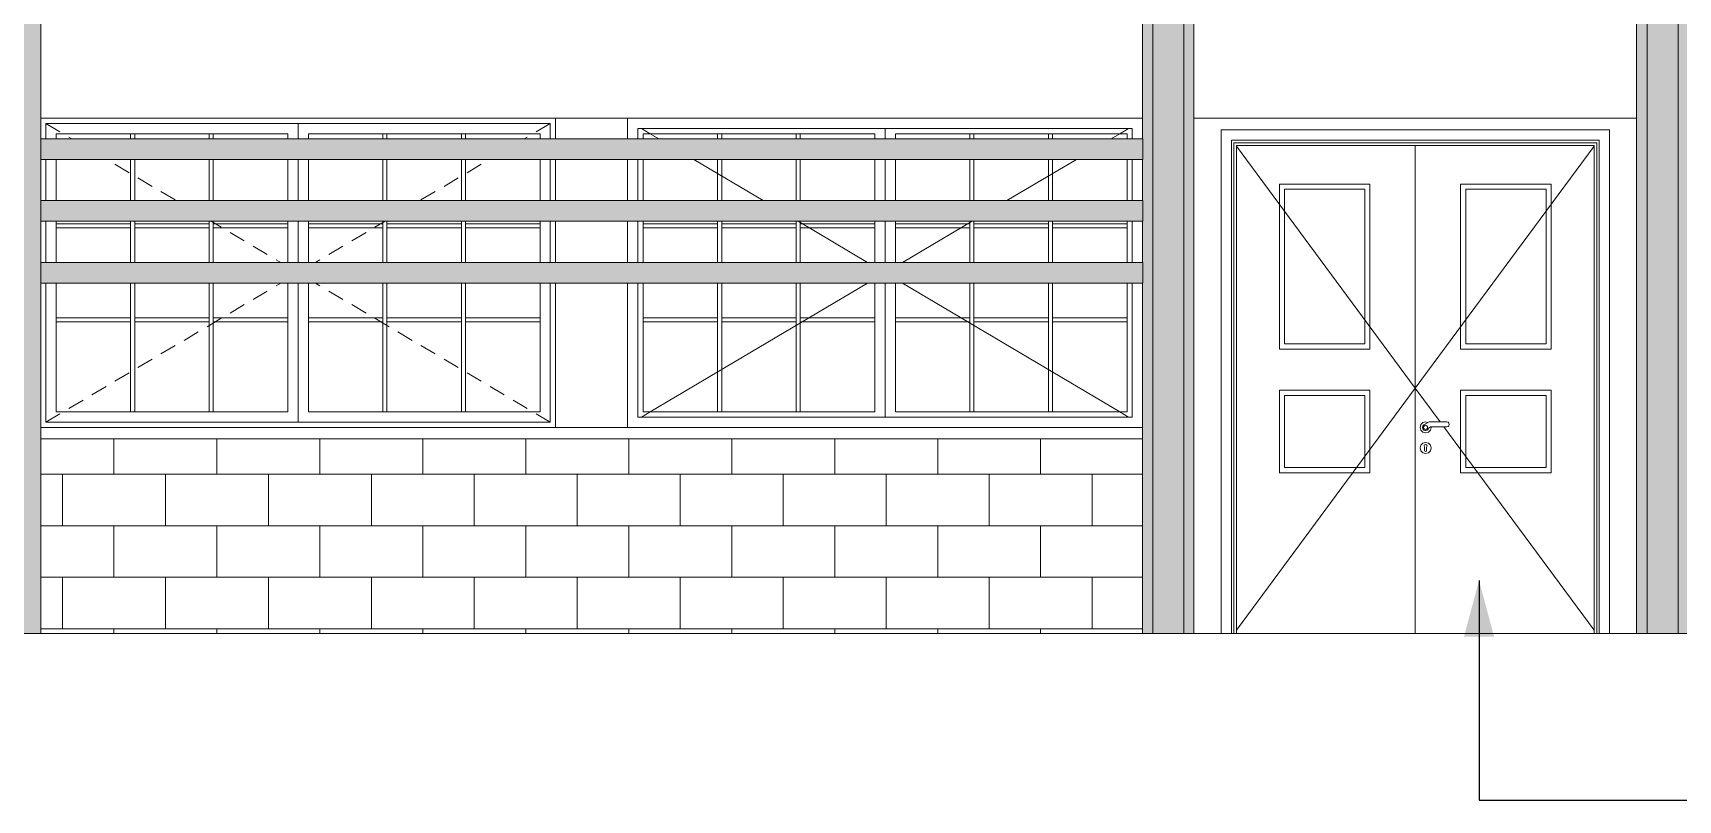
# Model space of a CAD drawing. Header units: millimetres. Extents: x 323482 to 503016, y 8175 to 72038.
# Drawn here: x 455857 to 463846, y 25669 to 29391 of the extents above; entities that cross this region are included whole.
import ezdxf

# ---------------------------------------------------------------- set-up
doc = ezdxf.new("R2010")
doc.units = ezdxf.units.MM
doc.header["$MEASUREMENT"] = 0
doc.linetypes.add('Hidden Line', pattern=[391.222223, 282.222223, -109])
for name, color, linetype, lineweight in [('2D Drafting - General_Pen_No__101', 252, 'Continuous', 13), ('Annotation - Label_Pen_No__120', 7, 'Continuous', 13), ('Structural - Bearing_Pen_No__120', 7, 'Continuous', 13)]:
    doc.layers.add(name, color=color, linetype=linetype, lineweight=lineweight)
doc.layers.add('2D Drafting - General_Pen_No__102', color=7, linetype='Continuous', lineweight=13, true_color=0xcccccc)
doc.layers.add('Structural - Bearing_Pen_No__83', color=7, linetype='Continuous', lineweight=13, true_color=0xff9955)
doc.dimstyles.new('GENERATED_STYLE__12', dxfattribs={"dimtxt": 0.18, "dimasz": 273.6, "dimexe": 0.18, "dimexo": 0.0625, "dimgap": 0.09, "dimtad": 0, "dimtih": 1, "dimtoh": 1, "dimdec": 4, "dimzin": 0, "dimdsep": 46, "dimcen": 0.09, "dimadec": 0, "dimazin": 0, "dimtfac": 1, "dimtdec": 4, "dimtmove": 0, "dimatfit": 3, "dimldrblk": 'ARROWHEAD_5', "dimfxl": 1, "dimtolj": 1, "dimtzin": 0, "dimarcsym": 0})

# ---------------------------------------------------------------- blocks, each defined once
blk = doc.blocks.new('ARROWHEAD_5')
at = {"linetype": 'Continuous', "lineweight": 0}
blk.add_hatch(color=0, dxfattribs=at).paths.add_polyline_path([(-1, 0.2679), (0, 0), (-1, -0.2679)])
at = {"color": 0, "linetype": 'Continuous', "lineweight": 0}
blk.add_line((0, 0), (-1, 0), dxfattribs=at)

msp = doc.modelspace()

# ---------------------------------------------------------------- hatches: boundary and pattern name
at = {"layer": '2D Drafting - General_Pen_No__101', "linetype": 'Continuous', "lineweight": 13}
h = msp.add_hatch(dxfattribs=at)
h.set_pattern_fill('BLOCK___RUNNING_BOND', color=252, style=0, pattern_type=2)
h.set_pattern_definition([(0, (0, 0), (0, 250), []), (90, (0, 0), (-500, 0), [250, -250]), (90, (250, 250), (-500, 0), [250, -250])])
h.paths.add_polyline_path([(455894.6, 27422.4), (461244.3, 27422.4), (461244.3, 26477.2), (455894.6, 26477.2)])
at = {"layer": '2D Drafting - General_Pen_No__102', "linetype": 'Continuous', "lineweight": 0, "true_color": 0xcccccc}
for points in [[(455644.6, 32262.8), (455894.6, 32262.8), (455894.6, 26477.2), (455644.6, 26477.2)], [(461244.3, 32262.8), (461494.3, 32262.8), (461494.3, 26477.2), (461244.3, 26477.2)], [(463644.3, 32262.8), (463894.3, 32262.8), (463894.3, 26477.2), (463644.3, 26477.2)], [(461245.8, 28877.2), (455895.6, 28877.2), (455895.6, 28777.2), (461245.8, 28777.2)], [(461245.8, 28577.2), (455895.6, 28577.2), (455895.6, 28477.2), (461245.8, 28477.2)], [(455895.6, 28277.2), (455895.6, 28177.2), (461245.8, 28177.2), (461245.8, 28277.2)]]:
    msp.add_hatch(color=254, dxfattribs=at).paths.add_polyline_path(points)

# ---------------------------------------------------------------- linework, layer by layer
at = {"layer": 'Structural - Bearing_Pen_No__120', "color": 7, "linetype": 'Continuous', "lineweight": 13}
for p, q in [((461295.7, 26477.2), (461295.7, 32262.8)), ((461445.7, 26477.2), (461445.7, 32262.8)), ((463695.7, 26477.2), (463695.7, 32262.8)), ((463845.7, 26477.2), (463845.7, 32262.8)), ((455894.6, 26477.2), (455894.6, 29477.2)), ((461244.3, 28877.2), (461244.3, 29477.2)), ((461494.3, 26477.2), (461494.3, 29477.2)), ((463644.3, 26477.2), (463644.3, 29477.2)), ((455894.6, 28977.2), (458394.4, 28977.2)), ((455894.6, 28977.2), (461244.3, 28977.2)), ((455919.4, 28952.2), (455919.4, 28902.2)), ((457144.4, 28952.2), (455919.4, 28952.2)), ((455919.4, 28952.2), (455988.3, 28911.4)), ((457144.4, 28952.2), (457144.4, 28902.2)), ((458369.4, 28952.2), (457144.4, 28952.2)), ((458369.4, 28952.2), (458300.6, 28911.4)), ((458369.4, 28902.2), (458369.4, 28952.2)), ((458394.4, 28977.2), (458394.4, 28877.2)), ((458744.8, 28877.2), (458744.8, 28977.2)), ((458744.8, 28977.2), (461244.3, 28977.2)), ((458794.8, 28877.2), (458794.8, 28927.2)), ((458794.8, 28927.2), (461194.8, 28927.2)), ((458812, 28927.2), (458854.3, 28902.2)), ((459994.8, 28927.2), (459994.8, 28902.2)), ((461177.5, 28927.2), (461135.3, 28902.2)), ((461194.8, 28927.2), (461194.8, 28877.2)), ((461494.3, 28977.2), (463644.3, 28977.2)), ((461626.6, 28920.2), (461626.6, 26477.2)), ((463512.6, 28920.2), (461626.6, 28920.2)), ((463512.6, 26477.2), (463512.6, 28920.2)), ((455895.6, 28877.2), (461245.8, 28877.2)), ((455895.6, 28777.2), (455895.6, 28877.2)), ((455919.4, 28902.2), (455919.4, 28877.2)), ((455969.4, 28877.2), (455969.4, 28902.2)), ((455969.4, 28902.2), (457094.4, 28902.2)), ((456031.3, 28886), (456046.2, 28877.2)), ((456331.1, 28902.2), (456331.1, 28877.2)), ((456351.1, 28877.2), (456351.1, 28902.2)), ((456712.8, 28902.2), (456712.8, 28877.2)), ((456732.8, 28877.2), (456732.8, 28902.2)), ((457094.4, 28902.2), (457094.4, 28877.2)), ((457144.4, 28902.2), (457144.4, 28877.2)), ((457194.4, 28877.2), (457194.4, 28902.2)), ((457194.4, 28902.2), (458319.4, 28902.2)), ((457556.1, 28902.2), (457556.1, 28877.2)), ((457576.1, 28877.2), (457576.1, 28902.2)), ((457937.8, 28902.2), (457937.8, 28877.2)), ((457957.8, 28877.2), (457957.8, 28902.2)), ((458257.6, 28886), (458242.7, 28877.2)), ((458319.4, 28902.2), (458319.4, 28877.2)), ((458369.4, 28877.2), (458369.4, 28902.2)), ((458819.8, 28877.2), (458819.8, 28902.2)), ((458819.8, 28902.2), (459944.8, 28902.2)), ((458854.3, 28902.2), (458896.5, 28877.2)), ((459181.5, 28902.2), (459181.5, 28877.2)), ((459201.5, 28877.2), (459201.5, 28902.2)), ((459563.1, 28902.2), (459563.1, 28877.2)), ((459583.1, 28877.2), (459583.1, 28902.2)), ((459944.8, 28902.2), (459944.8, 28877.2)), ((459994.8, 28902.2), (459994.8, 28877.2)), ((460044.8, 28877.2), (460044.8, 28902.2)), ((460044.8, 28902.2), (461169.8, 28902.2)), ((460406.5, 28902.2), (460406.5, 28877.2)), ((460426.5, 28877.2), (460426.5, 28902.2)), ((460788.1, 28902.2), (460788.1, 28877.2)), ((460808.1, 28877.2), (460808.1, 28902.2)), ((461135.3, 28902.2), (461093.1, 28877.2)), ((461169.8, 28902.2), (461169.8, 28877.2)), ((461245.8, 28777.2), (461245.8, 28877.2)), ((461676.6, 26477.2), (461676.6, 28870.2)), ((461676.6, 28870.2), (463462.6, 28870.2)), ((461688.6, 26477.2), (461688.6, 28858.2)), ((461688.6, 28858.2), (463450.6, 28858.2)), ((461701.6, 26477.2), (461701.6, 28845.2)), ((461701.6, 28845.2), (463437.6, 28845.2)), ((461701.6, 28841), (462569.6, 27667.2)), ((462569.6, 28845.2), (462569.6, 26477.2)), ((463437.6, 28841), (462569.6, 27667.2)), ((463437.6, 28845.2), (463437.6, 26477.2)), ((463450.6, 28858.2), (463450.6, 26477.2)), ((463462.6, 28870.2), (463462.6, 26477.2)), ((455895.6, 28777.2), (461245.8, 28777.2)), ((455919.4, 28777.2), (455919.4, 28577.2)), ((455969.4, 28577.2), (455969.4, 28777.2)), ((456331.1, 28777.2), (456331.1, 28577.2)), ((456351.1, 28577.2), (456351.1, 28777.2)), ((456712.8, 28777.2), (456712.8, 28577.2)), ((456732.8, 28577.2), (456732.8, 28777.2)), ((457094.4, 28777.2), (457094.4, 28577.2)), ((457144.4, 28777.2), (457144.4, 28577.2)), ((457194.4, 28577.2), (457194.4, 28777.2)), ((457556.1, 28777.2), (457556.1, 28577.2)), ((457576.1, 28577.2), (457576.1, 28777.2)), ((457937.8, 28777.2), (457937.8, 28577.2)), ((457957.8, 28577.2), (457957.8, 28777.2)), ((458319.4, 28777.2), (458319.4, 28577.2)), ((458369.4, 28577.2), (458369.4, 28777.2)), ((458394.4, 28777.2), (458394.4, 28577.2)), ((458744.8, 28577.2), (458744.8, 28777.2)), ((458794.8, 28577.2), (458794.8, 28777.2)), ((458819.8, 28577.2), (458819.8, 28777.2)), ((459065.5, 28777.2), (459403.4, 28577.2)), ((459181.5, 28777.2), (459181.5, 28577.2)), ((459201.5, 28577.2), (459201.5, 28777.2)), ((459563.1, 28777.2), (459563.1, 28577.2)), ((459583.1, 28577.2), (459583.1, 28777.2)), ((459944.8, 28777.2), (459944.8, 28577.2)), ((459994.8, 28777.2), (459994.8, 28577.2)), ((460044.8, 28577.2), (460044.8, 28777.2)), ((460406.5, 28777.2), (460406.5, 28577.2)), ((460426.5, 28577.2), (460426.5, 28777.2)), ((460924.1, 28777.2), (460586.2, 28577.2)), ((460788.1, 28777.2), (460788.1, 28577.2)), ((460808.1, 28577.2), (460808.1, 28777.2)), ((461169.8, 28777.2), (461169.8, 28577.2)), ((461194.8, 28777.2), (461194.8, 28577.2)), ((461244.3, 28577.2), (461244.3, 28777.2)), ((456255.1, 28753.5), (456323.9, 28712.8)), ((456366.9, 28687.3), (456435.8, 28646.6)), ((457921.9, 28687.3), (457853.1, 28646.6)), ((458033.8, 28753.5), (457965, 28712.8)), ((456478.8, 28621.1), (456547.7, 28580.4)), ((457810.1, 28621.1), (457741.2, 28580.4)), ((461909.6, 27857.2), (461909.6, 28657.2)), ((461909.6, 28657.2), (462349.6, 28657.2)), ((461934.6, 27882.2), (461934.6, 28632.2)), ((461934.6, 28632.2), (462324.6, 28632.2)), ((462324.6, 28632.2), (462324.6, 27882.2)), ((462349.6, 28657.2), (462349.6, 27857.2)), ((463229.6, 28657.2), (462789.6, 28657.2)), ((462789.6, 28657.2), (462789.6, 27857.2)), ((463204.6, 28632.2), (462814.6, 28632.2)), ((462814.6, 28632.2), (462814.6, 27882.2)), ((463204.6, 27882.2), (463204.6, 28632.2)), ((463229.6, 27857.2), (463229.6, 28657.2)), ((455895.6, 28577.2), (461245.8, 28577.2)), ((455895.6, 28477.2), (455895.6, 28577.2)), ((461245.8, 28477.2), (461245.8, 28577.2)), ((455895.6, 28477.2), (461245.8, 28477.2)), ((455919.4, 28477.2), (455919.4, 28277.2)), ((455969.4, 28277.2), (455969.4, 28477.2)), ((456331.1, 28465.5), (455969.4, 28465.5)), ((455969.4, 28445.5), (456331.1, 28445.5)), ((456331.1, 28477.2), (456331.1, 28465.5)), ((456331.1, 28445.5), (456331.1, 28465.5)), ((456331.1, 28445.5), (456331.1, 28277.2)), ((456351.1, 28465.5), (456351.1, 28477.2)), ((456712.8, 28465.5), (456351.1, 28465.5)), ((456351.1, 28465.5), (456351.1, 28445.5)), ((456351.1, 28277.2), (456351.1, 28445.5)), ((456351.1, 28445.5), (456712.8, 28445.5)), ((456712.8, 28477.2), (456712.8, 28465.5)), ((456712.8, 28445.5), (456712.8, 28465.5)), ((456712.8, 28445.5), (456712.8, 28277.2)), ((456722, 28477.2), (456771.4, 28448)), ((456732.8, 28465.5), (456732.8, 28477.2)), ((457094.4, 28465.5), (456732.8, 28465.5)), ((456732.8, 28465.5), (456732.8, 28445.5)), ((456732.8, 28277.2), (456732.8, 28445.5)), ((456732.8, 28445.5), (457094.4, 28445.5)), ((457094.4, 28477.2), (457094.4, 28277.2)), ((457144.4, 28477.2), (457144.4, 28277.2)), ((457194.4, 28277.2), (457194.4, 28477.2)), ((457556.1, 28465.5), (457194.4, 28465.5)), ((457194.4, 28445.5), (457556.1, 28445.5)), ((457566.9, 28477.2), (457517.5, 28448)), ((457556.1, 28477.2), (457556.1, 28465.5)), ((457556.1, 28445.5), (457556.1, 28465.5)), ((457556.1, 28445.5), (457556.1, 28277.2)), ((457576.1, 28465.5), (457576.1, 28477.2)), ((457937.8, 28465.5), (457576.1, 28465.5)), ((457576.1, 28465.5), (457576.1, 28445.5)), ((457576.1, 28277.2), (457576.1, 28445.5)), ((457576.1, 28445.5), (457937.8, 28445.5)), ((457937.8, 28477.2), (457937.8, 28465.5)), ((457937.8, 28445.5), (457937.8, 28465.5)), ((457937.8, 28445.5), (457937.8, 28277.2)), ((457957.8, 28465.5), (457957.8, 28477.2)), ((458319.4, 28465.5), (457957.8, 28465.5)), ((457957.8, 28465.5), (457957.8, 28445.5)), ((457957.8, 28277.2), (457957.8, 28445.5)), ((457957.8, 28445.5), (458319.4, 28445.5)), ((458319.4, 28477.2), (458319.4, 28277.2)), ((458369.4, 28277.2), (458369.4, 28477.2)), ((458394.4, 28477.2), (458394.4, 28277.2)), ((458744.8, 28277.2), (458744.8, 28477.2)), ((458794.8, 28277.2), (458794.8, 28477.2)), ((458819.8, 28277.2), (458819.8, 28477.2)), ((459181.5, 28465.5), (458819.8, 28465.5)), ((458819.8, 28445.5), (459181.5, 28445.5)), ((459181.5, 28477.2), (459181.5, 28465.5)), ((459181.5, 28445.5), (459181.5, 28465.5)), ((459181.5, 28445.5), (459181.5, 28277.2)), ((459201.5, 28465.5), (459201.5, 28477.2)), ((459563.1, 28465.5), (459201.5, 28465.5)), ((459201.5, 28465.5), (459201.5, 28445.5)), ((459201.5, 28277.2), (459201.5, 28445.5)), ((459201.5, 28445.5), (459563.1, 28445.5)), ((459563.1, 28477.2), (459563.1, 28465.5)), ((459563.1, 28445.5), (459563.1, 28465.5)), ((459563.1, 28445.5), (459563.1, 28277.2)), ((459572.4, 28477.2), (459910.3, 28277.2)), ((459583.1, 28465.5), (459583.1, 28477.2)), ((459944.8, 28465.5), (459583.1, 28465.5)), ((459583.1, 28465.5), (459583.1, 28445.5)), ((459583.1, 28277.2), (459583.1, 28445.5)), ((459583.1, 28445.5), (459944.8, 28445.5)), ((459944.8, 28477.2), (459944.8, 28277.2)), ((459994.8, 28477.2), (459994.8, 28277.2)), ((460044.8, 28277.2), (460044.8, 28477.2)), ((460406.5, 28465.5), (460044.8, 28465.5)), ((460044.8, 28445.5), (460406.5, 28445.5)), ((460417.2, 28477.2), (460079.3, 28277.2)), ((460406.5, 28477.2), (460406.5, 28465.5)), ((460406.5, 28445.5), (460406.5, 28465.5)), ((460406.5, 28445.5), (460406.5, 28277.2)), ((460426.5, 28465.5), (460426.5, 28477.2)), ((460788.1, 28465.5), (460426.5, 28465.5)), ((460426.5, 28465.5), (460426.5, 28445.5)), ((460426.5, 28277.2), (460426.5, 28445.5)), ((460426.5, 28445.5), (460788.1, 28445.5)), ((460788.1, 28477.2), (460788.1, 28465.5)), ((460788.1, 28445.5), (460788.1, 28465.5)), ((460788.1, 28445.5), (460788.1, 28277.2)), ((460808.1, 28465.5), (460808.1, 28477.2)), ((461169.8, 28465.5), (460808.1, 28465.5)), ((460808.1, 28465.5), (460808.1, 28445.5)), ((460808.1, 28277.2), (460808.1, 28445.5)), ((460808.1, 28445.5), (461169.8, 28445.5)), ((461169.8, 28477.2), (461169.8, 28277.2)), ((461194.8, 28477.2), (461194.8, 28277.2)), ((461244.3, 28277.2), (461244.3, 28477.2)), ((456814.4, 28422.5), (456883.3, 28381.7)), ((457474.4, 28422.5), (457405.6, 28381.7)), ((456926.3, 28356.3), (456995.2, 28315.5)), ((457038.2, 28290.1), (457060, 28277.2)), ((457250.7, 28290.1), (457228.9, 28277.2)), ((457362.6, 28356.3), (457293.7, 28315.5)), ((455895.6, 28277.2), (461245.8, 28277.2)), ((455895.6, 28177.2), (455895.6, 28277.2)), ((461245.8, 28177.2), (461245.8, 28277.2)), ((455895.6, 28177.2), (461245.8, 28177.2)), ((455919.4, 28177.2), (455919.4, 27552.2)), ((455969.4, 27552.2), (455969.4, 28177.2)), ((456331.1, 28177.2), (456331.1, 28008.9)), ((456351.1, 28008.9), (456351.1, 28177.2)), ((456712.8, 28177.2), (456712.8, 28008.9)), ((456732.8, 28008.9), (456732.8, 28177.2)), ((456926.3, 28098.1), (456995.2, 28138.8)), ((457038.2, 28164.3), (457060, 28177.2)), ((457094.4, 28177.2), (457094.4, 27552.2)), ((457144.4, 28177.2), (457144.4, 27552.2)), ((457194.4, 27552.2), (457194.4, 28177.2)), ((457250.7, 28164.3), (457228.9, 28177.2)), ((457362.6, 28098.1), (457293.7, 28138.8)), ((457556.1, 28177.2), (457556.1, 28008.9)), ((457576.1, 28008.9), (457576.1, 28177.2)), ((457937.8, 28177.2), (457937.8, 28008.9)), ((457957.8, 28008.9), (457957.8, 28177.2)), ((458319.4, 28177.2), (458319.4, 27552.2)), ((458369.4, 27552.2), (458369.4, 28177.2)), ((458394.4, 28177.2), (458394.4, 27477.2)), ((458744.8, 27477.2), (458744.8, 28177.2)), ((458794.8, 27527.2), (458794.8, 28177.2)), ((458819.8, 27552.2), (458819.8, 28177.2)), ((458854.3, 27552.2), (459910.3, 28177.2)), ((459181.5, 28177.2), (459181.5, 28008.9)), ((459201.5, 28008.9), (459201.5, 28177.2)), ((459563.1, 28177.2), (459563.1, 28008.9)), ((459583.1, 28008.9), (459583.1, 28177.2)), ((459944.8, 28177.2), (459944.8, 27552.2)), ((459994.8, 28177.2), (459994.8, 27552.2)), ((460044.8, 27552.2), (460044.8, 28177.2)), ((461135.3, 27552.2), (460079.3, 28177.2)), ((460406.5, 28177.2), (460406.5, 28008.9)), ((460426.5, 28008.9), (460426.5, 28177.2)), ((460788.1, 28177.2), (460788.1, 28008.9)), ((460808.1, 28008.9), (460808.1, 28177.2)), ((461169.8, 28177.2), (461169.8, 27552.2)), ((461194.8, 28177.2), (461194.8, 27527.2)), ((461244.3, 26477.2), (461244.3, 28177.2)), ((456814.4, 28031.9), (456883.3, 28072.6)), ((457474.4, 28031.9), (457405.6, 28072.6)), ((456331.1, 28008.9), (455969.4, 28008.9)), ((455969.4, 27988.9), (456331.1, 27988.9)), ((456331.1, 27988.9), (456331.1, 28008.9)), ((456331.1, 27988.9), (456331.1, 27552.2)), ((456712.8, 28008.9), (456351.1, 28008.9)), ((456351.1, 28008.9), (456351.1, 27988.9)), ((456351.1, 27552.2), (456351.1, 27988.9)), ((456351.1, 27988.9), (456712.8, 27988.9)), ((456702.6, 27965.7), (456771.4, 28006.4)), ((456712.8, 27988.9), (456712.8, 28008.9)), ((456712.8, 27988.9), (456712.8, 27552.2)), ((457094.4, 28008.9), (456732.8, 28008.9)), ((456732.8, 28008.9), (456732.8, 27988.9)), ((456732.8, 27552.2), (456732.8, 27988.9)), ((456732.8, 27988.9), (457094.4, 27988.9)), ((457556.1, 28008.9), (457194.4, 28008.9)), ((457194.4, 27988.9), (457556.1, 27988.9)), ((457586.3, 27965.7), (457517.5, 28006.4)), ((457556.1, 27988.9), (457556.1, 28008.9)), ((457556.1, 27988.9), (457556.1, 27552.2)), ((457937.8, 28008.9), (457576.1, 28008.9)), ((457576.1, 28008.9), (457576.1, 27988.9)), ((457576.1, 27552.2), (457576.1, 27988.9)), ((457576.1, 27988.9), (457937.8, 27988.9)), ((457937.8, 27988.9), (457937.8, 28008.9)), ((457937.8, 27988.9), (457937.8, 27552.2)), ((458319.4, 28008.9), (457957.8, 28008.9)), ((457957.8, 28008.9), (457957.8, 27988.9)), ((457957.8, 27552.2), (457957.8, 27988.9)), ((457957.8, 27988.9), (458319.4, 27988.9)), ((459181.5, 28008.9), (458819.8, 28008.9)), ((458819.8, 27988.9), (459181.5, 27988.9)), ((459181.5, 27988.9), (459181.5, 28008.9)), ((459181.5, 27988.9), (459181.5, 27552.2)), ((459563.1, 28008.9), (459201.5, 28008.9)), ((459201.5, 28008.9), (459201.5, 27988.9)), ((459201.5, 27552.2), (459201.5, 27988.9)), ((459201.5, 27988.9), (459563.1, 27988.9)), ((459563.1, 27988.9), (459563.1, 28008.9)), ((459563.1, 27988.9), (459563.1, 27552.2)), ((459944.8, 28008.9), (459583.1, 28008.9)), ((459583.1, 28008.9), (459583.1, 27988.9)), ((459583.1, 27552.2), (459583.1, 27988.9)), ((459583.1, 27988.9), (459944.8, 27988.9)), ((460406.5, 28008.9), (460044.8, 28008.9)), ((460044.8, 27988.9), (460406.5, 27988.9)), ((460406.5, 27988.9), (460406.5, 28008.9)), ((460406.5, 27988.9), (460406.5, 27552.2)), ((460788.1, 28008.9), (460426.5, 28008.9)), ((460426.5, 28008.9), (460426.5, 27988.9)), ((460426.5, 27552.2), (460426.5, 27988.9)), ((460426.5, 27988.9), (460788.1, 27988.9)), ((460788.1, 27988.9), (460788.1, 28008.9)), ((460788.1, 27988.9), (460788.1, 27552.2)), ((461169.8, 28008.9), (460808.1, 28008.9)), ((460808.1, 28008.9), (460808.1, 27988.9)), ((460808.1, 27552.2), (460808.1, 27988.9)), ((460808.1, 27988.9), (461169.8, 27988.9)), ((456590.7, 27899.5), (456659.5, 27940.2)), ((457698.2, 27899.5), (457629.3, 27940.2)), ((462324.6, 27882.2), (461934.6, 27882.2)), ((462814.6, 27882.2), (463204.6, 27882.2)), ((456366.9, 27767), (456435.8, 27807.8)), ((456478.8, 27833.2), (456547.7, 27874)), ((457810.1, 27833.2), (457741.2, 27874)), ((457921.9, 27767), (457853.1, 27807.8)), ((462349.6, 27857.2), (461909.6, 27857.2)), ((462789.6, 27857.2), (463229.6, 27857.2)), ((456255.1, 27700.8), (456323.9, 27741.6)), ((458033.8, 27700.8), (457965, 27741.6)), ((456143.2, 27634.6), (456212, 27675.4)), ((458145.7, 27634.6), (458076.8, 27675.4)), ((461701.6, 26493.4), (462569.6, 27667.2)), ((461909.6, 27257.2), (461909.6, 27657.2)), ((461909.6, 27657.2), (462349.6, 27657.2)), ((462349.6, 27657.2), (462349.6, 27257.2)), ((462690.2, 27504.2), (462569.6, 27667.2)), ((463229.6, 27657.2), (462789.6, 27657.2)), ((462789.6, 27657.2), (462789.6, 27257.2)), ((463229.6, 27257.2), (463229.6, 27657.2)), ((456031.3, 27568.4), (456100.2, 27609.1)), ((458257.6, 27568.4), (458188.7, 27609.1)), ((461934.6, 27282.2), (461934.6, 27632.2)), ((461934.6, 27632.2), (462324.6, 27632.2)), ((462324.6, 27632.2), (462324.6, 27282.2)), ((463204.6, 27632.2), (462814.6, 27632.2)), ((462814.6, 27632.2), (462814.6, 27282.2)), ((463204.6, 27282.2), (463204.6, 27632.2)), ((455919.4, 27552.2), (455919.4, 27502.2)), ((455919.4, 27502.2), (455988.3, 27542.9)), ((455919.4, 27502.2), (457144.4, 27502.2)), ((457094.4, 27552.2), (455969.4, 27552.2)), ((457144.4, 27552.2), (457144.4, 27502.2)), ((457144.4, 27502.2), (458369.4, 27502.2)), ((458319.4, 27552.2), (457194.4, 27552.2)), ((458369.4, 27502.2), (458300.6, 27542.9)), ((458369.4, 27502.2), (458369.4, 27552.2)), ((461194.8, 27527.2), (458794.8, 27527.2)), ((458812, 27527.2), (458854.3, 27552.2)), ((459944.8, 27552.2), (458819.8, 27552.2)), ((459994.8, 27552.2), (459994.8, 27527.2)), ((461169.8, 27552.2), (460044.8, 27552.2)), ((461177.5, 27527.2), (461135.3, 27552.2)), ((462596.3, 27490.7), (462592.6, 27477.2)), ((462606.1, 27500.6), (462596.3, 27490.7)), ((462606.6, 27484.9), (462604.5, 27477.4)), ((462619.6, 27504.2), (462606.1, 27500.6)), ((462611.7, 27489.9), (462606.6, 27484.9)), ((462613.8, 27485.3), (462610.1, 27480.3)), ((462636.4, 27504.2), (462611.7, 27489.9)), ((462619.6, 27487.2), (462613.8, 27485.3)), ((462631.1, 27501.1), (462619.6, 27504.2)), ((462625.5, 27485.3), (462619.6, 27487.2)), ((462629.1, 27480.3), (462625.5, 27485.3)), ((462722.6, 27504.2), (462636.4, 27504.2)), ((462728.5, 27502.6), (462722.6, 27504.2)), ((462733.1, 27498), (462728.5, 27502.6)), ((462728.5, 27480.7), (462733.1, 27485.4)), ((462734.8, 27491.7), (462733.1, 27498)), ((462733.1, 27485.4), (462734.8, 27491.7)), ((458394.4, 27477.2), (455894.6, 27477.2)), ((455895.9, 27477.2), (461244.3, 27477.2)), ((455895.9, 27422.4), (455895.9, 27477.2)), ((461244.3, 27422.4), (455895.9, 27422.4)), ((461244.3, 27477.2), (458744.8, 27477.2)), ((461244.3, 27477.2), (461244.3, 27422.4)), ((462592.6, 27477.2), (462596.3, 27463.7)), ((462596.3, 27463.7), (462606.1, 27453.8)), ((462604.5, 27477.4), (462606.4, 27469.9)), ((462606.1, 27453.8), (462619.6, 27450.2)), ((462619.6, 27404.2), (462606.1, 27400.6)), ((462606.4, 27469.9), (462611.6, 27464.3)), ((462610.1, 27480.3), (462610.1, 27474.1)), ((462610.1, 27474.1), (462613.8, 27469.1)), ((462611.6, 27464.3), (462619, 27462.1)), ((462613.8, 27469.1), (462619.6, 27467.2)), ((462619, 27462.1), (462626.5, 27463.7)), ((462619.6, 27467.2), (462625.5, 27469.1)), ((462619.6, 27462.2), (462620.1, 27462.3)), ((462619.6, 27462.2), (462619.6, 27462.2)), ((462619.6, 27450.2), (462633.1, 27453.8)), ((462633.1, 27400.6), (462619.6, 27404.2)), ((462625.5, 27469.1), (462629.1, 27474.1)), ((462626.5, 27463.7), (462632.3, 27468.9)), ((462627, 27464.2), (462627.1, 27464.2)), ((462627.1, 27464.2), (462627.8, 27464.8)), ((462629.1, 27474.1), (462629.1, 27480.3)), ((462632.3, 27468.9), (462634, 27473.9)), ((462632.5, 27469.6), (462632.6, 27469.7)), ((462632.6, 27469.7), (462632.9, 27470.8)), ((462633.1, 27453.8), (462643, 27463.7)), ((462634, 27473.9), (462643.1, 27479.2)), ((462643, 27463.7), (462646.6, 27477.2)), ((462643.1, 27479.2), (462722.6, 27479.2)), ((462646.6, 27477.2), (462646.1, 27479.2)), ((463437.6, 26493.4), (462708.7, 27479.2)), ((462722.6, 27479.2), (462728.5, 27480.7)), ((462596.3, 27390.7), (462592.6, 27377.2)), ((462592.6, 27377.2), (462596.3, 27363.7)), ((462606.1, 27400.6), (462596.3, 27390.7)), ((462596.3, 27363.7), (462606.1, 27353.8)), ((462606.1, 27353.8), (462619.6, 27350.2)), ((462612.9, 27388.8), (462612.2, 27386.9)), ((462614.6, 27381.6), (462612.2, 27386.9)), ((462612.9, 27388.8), (462614.3, 27392.3)), ((462614.3, 27392.3), (462619.6, 27394.6)), ((462614.6, 27380.1), (462614.6, 27381.6)), ((462614.6, 27380.1), (462614.6, 27377.2)), ((462614.6, 27377.2), (462614.6, 27374.3)), ((462614.6, 27374.3), (462614.6, 27368.5)), ((462614.6, 27368.5), (462614.6, 27364.7)), ((462616.1, 27361.1), (462614.6, 27364.7)), ((462619.6, 27359.7), (462616.1, 27361.1)), ((462619.6, 27394.6), (462625, 27392.3)), ((462623.2, 27361.1), (462619.6, 27359.7)), ((462619.6, 27350.2), (462633.1, 27353.8)), ((462624.6, 27364.7), (462623.2, 27361.1)), ((462627.1, 27386.9), (462624.6, 27381.6)), ((462624.6, 27381.6), (462624.6, 27380.1)), ((462624.6, 27380.1), (462624.6, 27377.2)), ((462624.6, 27377.2), (462624.6, 27374.3)), ((462624.6, 27374.3), (462624.6, 27368.5)), ((462624.6, 27368.5), (462624.6, 27364.7)), ((462626.4, 27388.8), (462625, 27392.3)), ((462626.4, 27388.8), (462627.1, 27386.9)), ((462643, 27390.7), (462633.1, 27400.6)), ((462633.1, 27353.8), (462643, 27363.7)), ((462646.6, 27377.2), (462643, 27390.7)), ((462643, 27363.7), (462646.6, 27377.2)), ((462349.6, 27257.2), (461909.6, 27257.2)), ((462324.6, 27282.2), (461934.6, 27282.2)), ((462789.6, 27257.2), (463229.6, 27257.2)), ((462814.6, 27282.2), (463204.6, 27282.2)), ((476522.3, 26477.2), (448582.1, 26477.2)), ((461244.3, 26477.2), (450044.6, 26477.2)), ((455644.6, 26477.2), (455894.6, 26477.2)), ((461244.3, 26477.2), (461295.7, 26477.2)), ((461295.7, 26477.2), (461445.7, 26477.2)), ((461445.7, 26477.2), (461494.3, 26477.2)), ((461626.6, 26477.2), (461494.3, 26477.2)), ((461626.6, 26477.2), (461676.6, 26477.2)), ((461676.6, 26477.2), (461688.6, 26477.2)), ((461688.6, 26477.2), (461701.6, 26477.2)), ((461701.6, 26477.2), (462569.6, 26477.2)), ((463437.6, 26477.2), (462569.6, 26477.2)), ((463437.6, 26477.2), (463450.6, 26477.2)), ((463450.6, 26477.2), (463462.6, 26477.2)), ((463462.6, 26477.2), (463512.6, 26477.2)), ((463644.3, 26477.2), (463512.6, 26477.2)), ((463644.3, 26477.2), (463695.7, 26477.2)), ((463695.7, 26477.2), (463845.7, 26477.2)), ((463845.7, 26477.2), (463894.3, 26477.2))]:
    msp.add_line(p, q, dxfattribs=at)
at = {"layer": 'Structural - Bearing_Pen_No__83', "color": 21, "linetype": 'Hidden Line', "lineweight": 13, "true_color": 0xff9955}
msp.add_line((499376.9, 26477.2), (447887.3, 26477.2), dxfattribs=at)

# ---------------------------------------------------------------- leaders
at = {"layer": 'Annotation - Label_Pen_No__120', "color": 7, "linetype": 'Continuous', "lineweight": 13, "annotation_type": 0, "has_hookline": 1, "hookline_direction": 0, "text_width": 2400.8}
msp.add_leader([(462879.1, 26734.6), (462879.1, 25668.9), (463999, 25668.9)], dimstyle='GENERATED_STYLE__12', dxfattribs=at)

doc.saveas('drawing.dxf')
